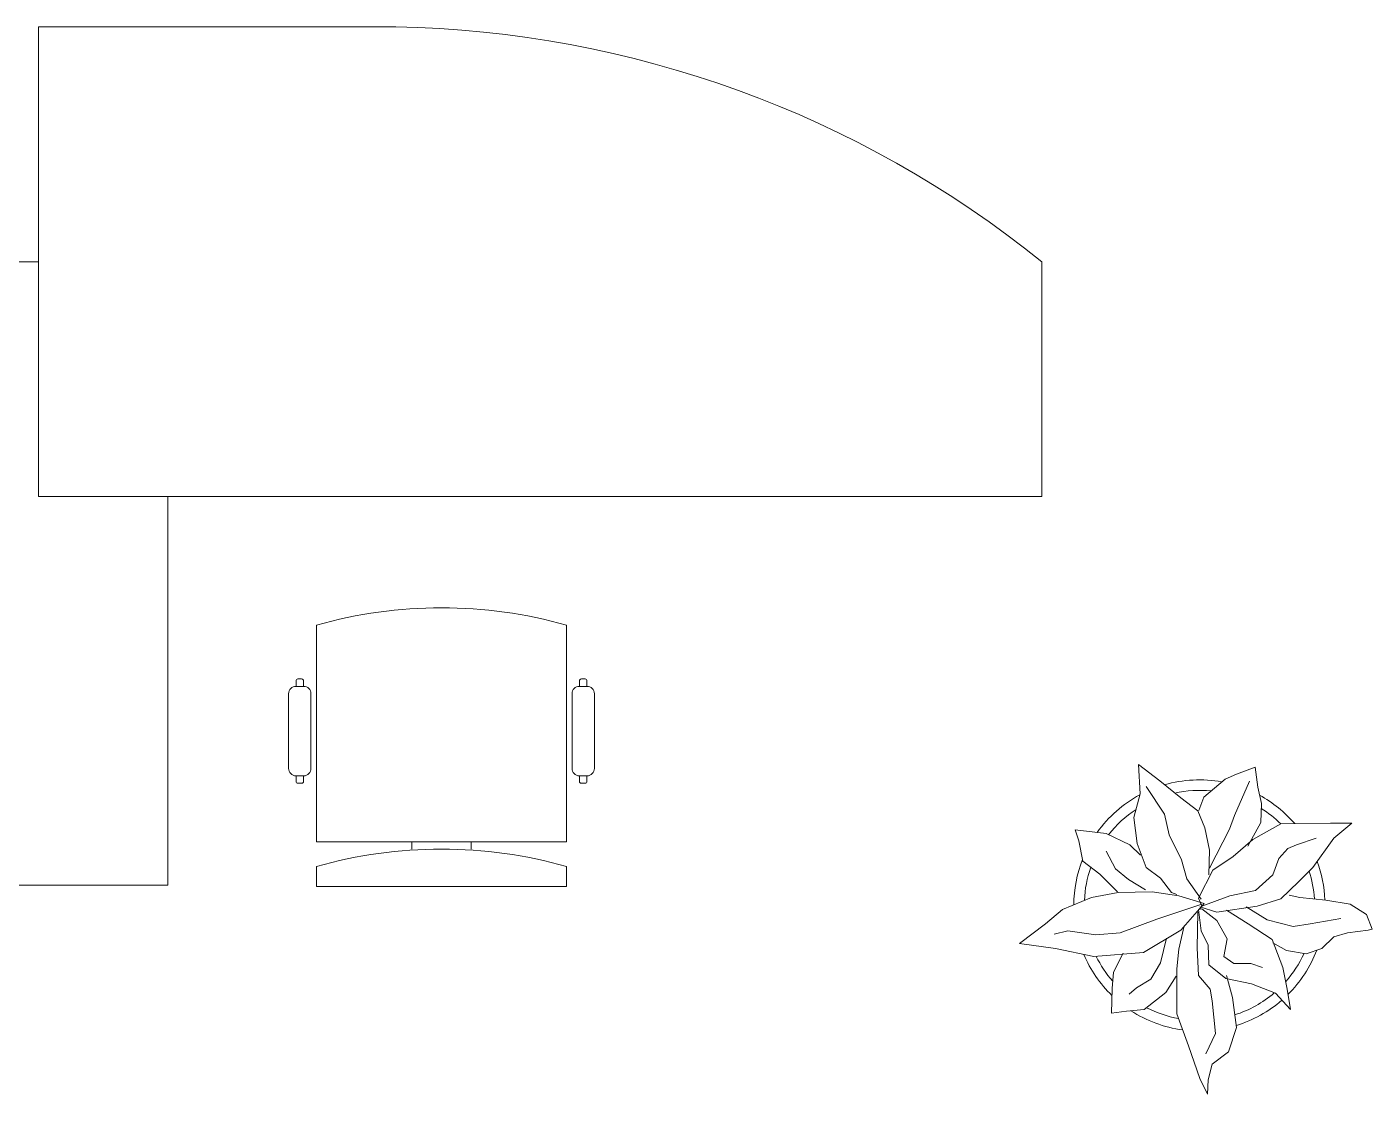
# Model space of a CAD drawing. Header units: millimetres. Extents: x 3079 to 579737, y 1565 to 1161826.
# Drawn here: x 156652 to 159072, y 1083943 to 1085863 of the extents above; entities that cross this region are included whole.
import ezdxf

# ---------------------------------------------------------------- set-up
doc = ezdxf.new("R2010")
doc.units = ezdxf.units.MM
doc.layers.add('FURNITURE', color=253, linetype='Continuous', lineweight=5, transparency=0.05)
doc.layers.add('TREES', color=72, linetype='Continuous', lineweight=5, transparency=0.05)

msp = doc.modelspace()

# ---------------------------------------------------------------- linework, layer by layer
at = {"layer": 'FURNITURE'}
for p, q in [((156672.4, 1085863.3), (156672.4, 1085018.1)), ((157315.1, 1085863.3), (156672.4, 1085863.3)), ((156461.1, 1085440.7), (156672.4, 1085440.7)), ((158477.3, 1085440.7), (158477.3, 1085018.1)), ((158477.3, 1085018.1), (156672.4, 1085018.1)), ((156905.3, 1085018.1), (156905.3, 1084319)), ((157172.5, 1084786.8), (157172.5, 1084397)), ((157622.5, 1084397), (157622.5, 1084786.8)), ((157135.8, 1084676.6), (157135.8, 1084686.7)), ((157139.1, 1084690), (157145.8, 1084690)), ((157149.2, 1084686.7), (157149.2, 1084676.6)), ((157645.7, 1084686.7), (157645.7, 1084676.6)), ((157655.8, 1084690), (157649.1, 1084690)), ((157659.1, 1084676.6), (157659.1, 1084686.7)), ((157122.4, 1084529), (157122.4, 1084663.2)), ((157135.8, 1084676.6), (157149.2, 1084676.6)), ((157149.2, 1084676.6), (157135.8, 1084676.6)), ((157162.6, 1084663.2), (157162.6, 1084529)), ((157632.3, 1084663.2), (157632.3, 1084529)), ((157659.1, 1084676.6), (157645.7, 1084676.6)), ((157645.7, 1084676.6), (157659.1, 1084676.6)), ((157672.5, 1084529), (157672.5, 1084663.2)), ((157149.2, 1084515.6), (157135.8, 1084515.6)), ((157135.8, 1084515.6), (157135.8, 1084505.5)), ((157149.2, 1084505.5), (157149.2, 1084515.6)), ((157645.7, 1084515.6), (157659.1, 1084515.6)), ((157645.7, 1084505.5), (157645.7, 1084515.6)), ((157659.1, 1084515.6), (157659.1, 1084505.5)), ((157139.1, 1084502.2), (157145.8, 1084502.2)), ((157655.8, 1084502.2), (157649.1, 1084502.2)), ((157172.5, 1084397), (157622.5, 1084397)), ((157343.8, 1084397), (157343.8, 1084383.6)), ((157451.1, 1084397), (157451.1, 1084383.6)), ((157172.5, 1084352.4), (157172.5, 1084316.5)), ((157622.5, 1084316.5), (157622.5, 1084352.4)), ((156461.1, 1084319), (156905.3, 1084319)), ((157172.5, 1084316.5), (157622.5, 1084316.5))]:
    msp.add_line(p, q, dxfattribs=at)
for centre, radius, start, end in [((157280.3, 1083958.2), 1905.5, 51.0807, 88.9531), ((157397.5, 1083990.5), 827.5, 74.2216, 105.7784), ((157139.1, 1084686.7), 3.35, 90, 180), ((157145.8, 1084686.7), 3.35, 0, 90), ((157649.1, 1084686.7), 3.35, 90, 180), ((157655.8, 1084686.7), 3.35, 0, 90), ((157135.8, 1084663.2), 13.4, 90, 180), ((157149.2, 1084663.2), 13.4, 0, 90), ((157645.7, 1084663.2), 13.4, 90, 180), ((157659.1, 1084663.2), 13.4, 0, 90), ((157135.8, 1084529), 13.4, 180, 270), ((157149.2, 1084529), 13.4, 270, 0), ((157645.7, 1084529), 13.4, 180, 270), ((157659.1, 1084529), 13.4, 270, 0), ((157139.1, 1084505.5), 3.35, 180, 270), ((157145.8, 1084505.5), 3.35, 270, 0), ((157649.1, 1084505.5), 3.35, 180, 270), ((157655.8, 1084505.5), 3.35, 270, 0), ((157397.5, 1083556.2), 827.5, 74.2216, 105.7784)]:
    msp.add_arc(centre, radius, start, end, dxfattribs=at)
at = {"layer": 'TREES'}
for p, q in [((158689.7, 1084506.5), (158651.7, 1084535.9)), ((158651.7, 1084535.9), (158654.2, 1084483.1)), ((158807.2, 1084509.6), (158768.9, 1084477.5)), ((158827.8, 1084518.5), (158807.2, 1084509.6)), ((158861.2, 1084531.5), (158827.8, 1084518.5)), ((158866.2, 1084495.4), (158861.2, 1084531.5)), ((158698.2, 1084446.4), (158665.1, 1084496.7)), ((158727.6, 1084475.8), (158689.7, 1084506.5)), ((158851, 1084505.8), (158823.9, 1084444.1)), ((158872.6, 1084466), (158866.2, 1084495.4)), ((158654.2, 1084483.1), (158643.2, 1084440.4)), ((158758.2, 1084452.5), (158727.6, 1084475.8)), ((158768.9, 1084477.5), (158759.9, 1084453.1)), ((158871.4, 1084431.4), (158872.6, 1084466)), ((158643.2, 1084440.4), (158649.2, 1084393.7)), ((158706.8, 1084409.7), (158698.2, 1084446.4)), ((158770.5, 1084421.8), (158758.2, 1084452.5)), ((158823.9, 1084444.1), (158814.9, 1084419.7)), ((158593, 1084412), (158537.7, 1084418.3)), ((158537.7, 1084418.3), (158544, 1084398.7)), ((158635.7, 1084391.4), (158593, 1084412)), ((158779.1, 1084381.6), (158770.5, 1084421.8)), ((158814.9, 1084419.7), (158779.1, 1084349.2)), ((158848.3, 1084388.9), (158871.4, 1084431.4)), ((158907.7, 1084429.3), (158857.4, 1084401.2)), ((158997.1, 1084430.6), (158907.7, 1084429.3)), ((159035, 1084430.6), (158997.1, 1084430.6)), ((159003.1, 1084403.5), (159035, 1084430.6)), ((158544, 1084398.7), (158551.3, 1084362)), ((158655.3, 1084372.8), (158635.7, 1084391.4)), ((158649.2, 1084393.7), (158665.1, 1084350.9)), ((158728.8, 1084364.3), (158706.8, 1084409.7)), ((158857.4, 1084401.2), (158822, 1084370.5)), ((158920, 1084385.1), (158935.8, 1084391.4)), ((158935.8, 1084391.4), (158971.2, 1084403.5)), ((158965.2, 1084350.9), (159003.1, 1084403.5)), ((158610.1, 1084348.4), (158593, 1084380.3)), ((158738.6, 1084330.1), (158728.8, 1084364.3)), ((158777.8, 1084337.4), (158779.1, 1084381.6)), ((158822, 1084370.5), (158785.1, 1084345.9)), ((158892.9, 1084337.4), (158903.9, 1084366.8)), ((158903.9, 1084366.8), (158920, 1084385.1)), ((158551.3, 1084362), (158581.9, 1084338.6)), ((158581.9, 1084338.6), (158613.8, 1084306.7)), ((158633.4, 1084328.8), (158610.1, 1084348.4)), ((158665.1, 1084350.9), (158690.9, 1084331.3)), ((158785.1, 1084345.9), (158759.5, 1084295.7)), ((158939.5, 1084325.1), (158965.2, 1084350.9)), ((158664, 1084310.5), (158633.4, 1084328.8)), ((158690.9, 1084331.3), (158710.5, 1084305.5)), ((158764.3, 1084293.4), (158738.6, 1084330.1)), ((158862.2, 1084309.2), (158892.9, 1084337.4)), ((158907.7, 1084294.4), (158939.5, 1084325.1)), ((158514.6, 1084274.8), (158567.1, 1084296.9)), ((158567.1, 1084296.9), (158615.1, 1084305.5)), ((158615.1, 1084305.5), (158676.1, 1084306.7)), ((158676.1, 1084306.7), (158723.8, 1084299.4)), ((158710.5, 1084305.5), (158720.3, 1084301.9)), ((158723.8, 1084299.4), (158769.3, 1084285.9)), ((158759.5, 1084295.7), (158765.5, 1084281.1)), ((158765.5, 1084281.1), (158815.8, 1084299.4)), ((158815.8, 1084299.4), (158862.2, 1084309.2)), ((158864.7, 1084281.1), (158907.7, 1084294.4)), ((158941.8, 1084296.9), (158922.3, 1084300.7)), ((158988.5, 1084292.1), (158941.8, 1084296.9)), ((159032.5, 1084284.6), (158988.5, 1084292.1)), ((158484, 1084249.2), (158514.6, 1084274.8)), ((158765.5, 1084284.6), (158684.7, 1084257.7)), ((158769.3, 1084285.9), (158727.6, 1084238.1)), ((158758.2, 1084270), (158757, 1084206.2)), ((158759.5, 1084274.8), (158765.5, 1084276.1)), ((158764.3, 1084236.9), (158759.5, 1084274.8)), ((158762, 1084279.8), (158792.4, 1084270)), ((158765.5, 1084276.1), (158792.4, 1084255.2)), ((158792.4, 1084270), (158864.7, 1084281.1)), ((158809.7, 1084273.8), (158848.9, 1084249.2)), ((158883.1, 1084256.5), (158845.1, 1084279.8)), ((159061.9, 1084266.3), (159032.5, 1084284.6)), ((159071.7, 1084239.4), (159061.9, 1084266.3)), ((158437.5, 1084213.7), (158484, 1084249.2)), ((158684.7, 1084257.7), (158618.6, 1084233.3)), ((158723.8, 1084203.9), (158733.6, 1084245.4)), ((158792.4, 1084255.2), (158811, 1084222.3)), ((158848.9, 1084249.2), (158891.6, 1084221)), ((158929.8, 1084244.4), (158883.1, 1084256.5)), ((158960.2, 1084249.2), (158929.8, 1084244.4)), ((159015.4, 1084259), (158960.2, 1084249.2)), ((158524.4, 1084236.9), (158499.8, 1084230.8)), ((158574.6, 1084229.6), (158524.4, 1084236.9)), ((158618.6, 1084233.3), (158574.6, 1084229.6)), ((158727.6, 1084238.1), (158660.3, 1084197.7)), ((158690.9, 1084179.3), (158702, 1084223.5)), ((158776.6, 1084211.2), (158764.3, 1084236.9)), ((158811, 1084222.3), (158804.7, 1084190.4)), ((158891.6, 1084221), (158911.2, 1084170.8)), ((158981, 1084205.2), (159003.1, 1084225.8)), ((159003.1, 1084225.8), (159027.7, 1084233.3)), ((159027.7, 1084233.3), (159064.4, 1084238.1)), ((159064.4, 1084238.1), (159071.7, 1084239.4)), ((158502.3, 1084205.2), (158437.5, 1084213.7)), ((158570.9, 1084190.4), (158502.3, 1084205.2)), ((158660.3, 1084197.7), (158570.9, 1084190.4)), ((158606.3, 1084162.2), (158623.6, 1084196.4)), ((158720.3, 1084168.3), (158723.8, 1084203.9)), ((158757, 1084206.2), (158759.5, 1084156.2)), ((158777.8, 1084175.8), (158776.6, 1084211.2)), ((158892.9, 1084215), (158917.5, 1084201.4)), ((158917.5, 1084201.4), (158952.9, 1084195.4)), ((158952.9, 1084195.4), (158981, 1084205.2)), ((158673.8, 1084149.9), (158690.9, 1084179.3)), ((158808.5, 1084151.2), (158777.8, 1084175.8)), ((158804.7, 1084190.4), (158823, 1084178.1)), ((158823, 1084178.1), (158853.7, 1084178.1)), ((158853.7, 1084178.1), (158874.5, 1084170.8)), ((158911.2, 1084170.8), (158918.7, 1084131.6)), ((158604, 1084132.8), (158606.3, 1084162.2)), ((158648, 1084134.1), (158673.8, 1084149.9)), ((158719.1, 1084154.9), (158700.7, 1084125.5)), ((158720.3, 1084129.1), (158720.3, 1084168.3)), ((158759.5, 1084156.2), (158780.3, 1084131.6)), ((158854.9, 1084141.4), (158808.5, 1084151.2)), ((158809.7, 1084156.2), (158820.8, 1084116.8)), ((158602.8, 1084088.6), (158604, 1084132.8)), ((158634.6, 1084123), (158648, 1084134.1)), ((158700.7, 1084125.5), (158661.5, 1084094.9)), ((158720.3, 1084087.4), (158720.3, 1084129.1)), ((158780.3, 1084131.6), (158783.9, 1084110.7)), ((158897.9, 1084124.3), (158854.9, 1084141.4)), ((158924.8, 1084094.9), (158897.9, 1084124.3)), ((158918.7, 1084131.6), (158924.8, 1084094.9)), ((158783.9, 1084110.7), (158790.1, 1084051.9)), ((158820.8, 1084116.8), (158828, 1084063)), ((158629.6, 1084092.4), (158602.8, 1084088.6)), ((158661.5, 1084094.9), (158629.6, 1084092.4)), ((158741.1, 1084029.8), (158720.3, 1084087.4)), ((158790.1, 1084051.9), (158772.8, 1084015.2)), ((158828, 1084063), (158813.3, 1084018.8)), ((158762, 1083971), (158741.1, 1084029.8)), ((158813.3, 1084018.8), (158783.9, 1083996.9)), ((158783.9, 1083996.9), (158776.6, 1083968.7)), ((158775.3, 1083942.9), (158762, 1083971)), ((158776.6, 1083968.7), (158775.3, 1083942.9))]:
    msp.add_line(p, q, dxfattribs=at)
for radius, start, end in [(226, 79.7038, 106.1281), (207.1, 84.1886, 102.4028), (226, 118.3455, 144.4541), (226, 40.6606, 61.3393), (207.1, 123.3868, 142.0756), (207.1, 45.0835, 57.5023), (226, 158.5862, 179.7442), (207.1, 160.6559, 177.5057), (207.1, 3.2699, 17.4002), (226, 2.503, 20.4563), (226, 202.9768, 225.8473), (207.1, 318.4756, 335.3347), (226, 314.8021, 339.1804), (207.1, 206.2761, 221.1349), (207.1, 287.9864, 310.5771), (207.1, 242.6899, 259.5346), (226, 287.123, 310.9816), (226, 236.9563, 262.295)]:
    msp.add_arc((158761, 1084282.4), radius, start, end, dxfattribs=at)

doc.saveas('drawing.dxf')
